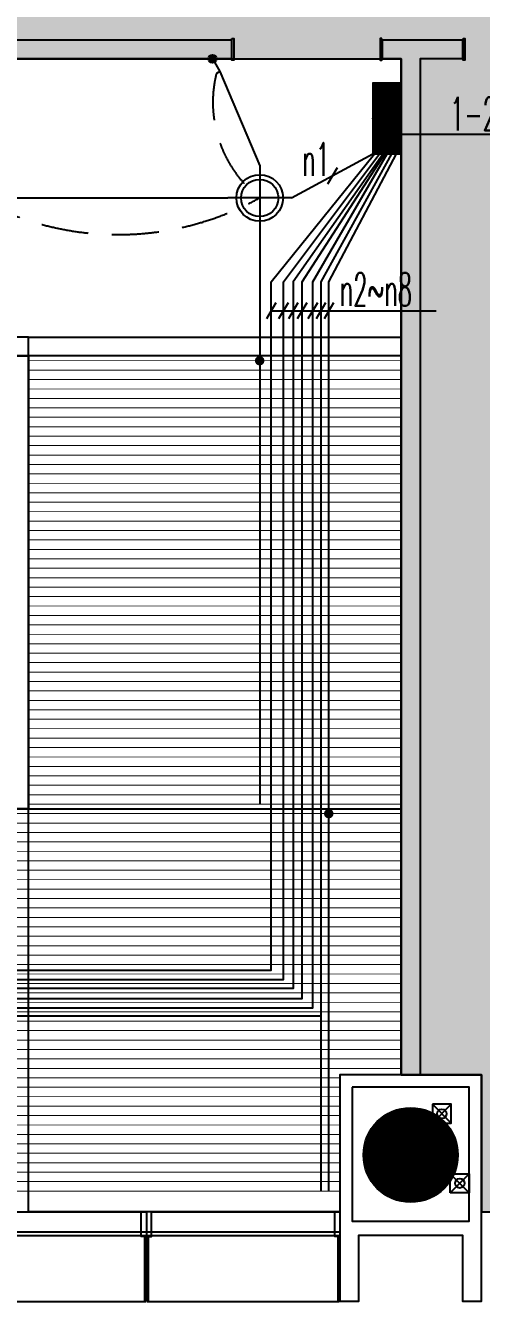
# Model space of a CAD drawing. Extents: x -284868 to 304789, y -137694 to 137894.
# Drawn here: x 12863 to 17694, y -119538 to -106016 of the extents above; entities that cross this region are included whole.
import ezdxf
from ezdxf.enums import TextEntityAlignment as Align

# ---------------------------------------------------------------- set-up
doc = ezdxf.new("R2010")
doc.units = 0
doc.linetypes.add('DASHDOT', pattern=[1, 0.5, -0.25, 0, -0.25])
doc.linetypes.add('DASHED', pattern=[0.75, 0.5, -0.25])
doc.layers.get('0').update_dxf_attribs({"linetype": 'CONTINUOUS'})
for name, color, linetype in [('0-墙', 4, 'CONTINUOUS'), ('0-底图', 251, 'CONTINUOUS'), ('0-建筑外轮廓', 8, 'CONTINUOUS'), ('0-建筑柱体', 251, 'CONTINUOUS'), ('0-开关', 240, 'CONTINUOUS'), ('0-消防栓(给排水)', 9, 'CONTINUOUS'), ('0-窗', 11, 'CONTINUOUS'), ('0-非设计区域', 251, 'CONTINUOUS'), ('C-天花灯具', 3, 'CONTINUOUS'), ('EQUIP-箱柜', 3, 'CONTINUOUS'), ('P-完成面', 42, 'CONTINUOUS'), ('TEXT_照明_回路标注', 41, 'CONTINUOUS'), ('WIRE-照明', 130, 'CONTINUOUS')]:
    doc.layers.add(name, color=color, linetype=linetype)
doc.styles.add('_TEL_DIM', font='SIMPLEX', dxfattribs={"width": 0.8, "height": 3.5, "bigfont": 'HZTXT'})
doc.styles.add('HZ_e', font='simplex.shx', dxfattribs={"width": 0.8, "bigfont": 'hztxt.shx'})

# ---------------------------------------------------------------- blocks, each defined once
blk = doc.blocks.new('DDDDDDDGFDSG')
for p, q in [((439860, 11359), (437810, 11359)), ((439860, 11159), (439860, 11359)), ((439860, 11159), (437610, 11159)), ((439860, 6359), (439860, 11159)), ((436510, 6359), (439860, 6359))]:
    blk.add_line(p, q)
blk = doc.blocks.new('_YZH')
at = {"const_width": 0.5}
blk.add_lwpolyline([(-0.25, 0, 1), (0.25, 0, 1)], format="xyb", close=True, dxfattribs=at)
at = {"color": 4}
blk.add_circle((0, 0), 0.5, dxfattribs=at)
blk = doc.blocks.new('sgASGHHHH')
at = {"xscale": 1000, "yscale": 1000, "zscale": 1000}
blk.add_blockref('_YZH', (-94646, -936322), dxfattribs=at)
blk = doc.blocks.new('A$C3B8026B3')
for p, q in [((21855, 950), (23845, 950)), ((23955, 950), (25895, 950))]:
    blk.add_line(p, q)
for points in [[(23900, 688), (23845, 688), (23845, 950), (23900, 950)], [(23900, 688), (23955, 688), (23955, 950), (23900, 950)], [(25950, 688), (25895, 688), (25895, 950), (25950, 950)]]:
    blk.add_lwpolyline(points, close=True)
for points in [[(21800, 738), (23900, 738)], [(21800, 700), (23900, 700)], [(23900, 738), (25950, 738)], [(23900, 700), (25950, 700)], [(21806, 0), (23894, 0)], [(23906, 0), (25944, 0)]]:
    blk.add_lwpolyline(points)
at = {"elevation": 0}
for points in [[(23894, 0), (23894, 688), (23879, 688), (23879, 0)], [(23906, 0), (23906, 688), (23920, 688), (23920, 0)], [(25944, 0), (25944, 688), (25929, 688), (25929, 0)]]:
    blk.add_lwpolyline(points, dxfattribs=at)
blk = doc.blocks.new('A$C10332E08')
for p, q in [((250, 0), (0, 250)), ((250, 250), (0, 0))]:
    blk.add_line(p, q)
blk.add_lwpolyline([(0, 250), (250, 250), (250, 0), (0, 0)], close=True)
blk = doc.blocks.new('A$C2AC726D9')
for centre in [(25380, -50913), (25570, -51650)]:
    blk.add_circle(centre, 50)
at = {"rotation": 90}
for p, xscale, yscale, zscale in [((25480, -50813), -0.8000000000000078, 0.8000000000000078, 0.8), ((25670, -51750), 0.8000000000000196, 0.8000000000000196, 0.8000000000000196)]:
    blk.add_blockref('A$C10332E08', p, dxfattribs=dict(at, xscale=xscale, yscale=yscale, zscale=zscale))
blk = doc.blocks.new('A$C2652ee14')
at = {"layer": 'P-完成面'}
for p, q in [((-200, 1600), (-200, 1595)), ((0, 1600), (0, 1595)), ((-200, 0), (-200, 5)), ((0, 0), (0, 5))]:
    blk.add_line(p, q, dxfattribs=at)
for points in [[(-215, 1595), (-215, 1575), (15, 1575), (15, 1595)], [(-215, 5), (-215, 25), (15, 25), (15, 5)]]:
    blk.add_lwpolyline(points, close=True, dxfattribs=at)
blk = doc.blocks.new('单联单控开关(平面）【SNP】')
blk.add_lwpolyline([(26, 81), (93, 178), (129, 152)])
at = {"const_width": 44.8}
blk.add_lwpolyline([(-22, 43, 1), (22, 47, 1)], format="xyb", close=True, dxfattribs=at)
blk.add_circle((0, 45), 44.8)
blk = doc.blocks.new('*U24')
at = {"rotation": 317.7964611316081}
blk.add_blockref('单联单控开关(平面）【SNP】', (-10, -11), dxfattribs=at)
blk = doc.blocks.new('453')
at = {"color": 251, "ltscale": 50}
for p, q in [((-142126.2, -422268.8), (-142126.2, -422378.8)), ((-142071.2, -422323.8), (-142181.2, -422323.8))]:
    blk.add_line(p, q, dxfattribs=at)
at = {"ltscale": 50}
blk.add_circle((-142126.2, -422323.8), 40, dxfattribs=at)
at = {"color": 251, "ltscale": 50}
blk.add_circle((-142126.2, -422323.8), 32, dxfattribs=at)
blk = doc.blocks.new('2')
at = {"color": 8, "linetype": 'DASHED', "ltscale": 1000}
blk.add_lwpolyline([(3750, -14955, 0.25915), (6750, -14955, -0.296102), (6291, -13636, -8.174328)], format="xyb", dxfattribs=at)
blk = doc.blocks.new('*X428')
at = {"color": 0}
for p, q in [((-250, 32.8), (-82.8, 200)), ((-250, 68.2), (-118.2, 200)), ((-250, 103.6), (-153.6, 200)), ((-250, 138.9), (-188.9, 200)), ((-250, 174.3), (-224.3, 200)), ((-247.5, 0), (-47.5, 200)), ((-212.1, 0), (-12.1, 200)), ((-176.8, 0), (23.2, 200)), ((-141.4, 0), (58.6, 200)), ((-106.1, 0), (93.9, 200)), ((-70.7, 0), (129.3, 200)), ((-35.4, 0), (164.6, 200)), ((0, 0), (200, 200)), ((35.4, 0), (235.4, 200)), ((70.7, 0), (250, 179.3)), ((106.1, 0), (250, 143.9)), ((141.4, 0), (250, 108.6)), ((176.8, 0), (250, 73.2)), ((212.1, 0), (250, 37.9)), ((247.5, 0), (250, 2.5))]:
    blk.add_line(p, q, dxfattribs=at)
blk = doc.blocks.new('$equip$00002943')
for p, q in [((-0.75, 0.6), (-0.75, 0)), ((0.75, 0.6), (-0.75, 0.6)), ((0.75, 0), (0.75, 0.6)), ((-0.75, 0), (0.75, 0))]:
    blk.add_line(p, q)
for points, const_width in [([(-0.75, 0.3), (0.75, 0.3)], 0.6), ([(-0.75, 0.6), (-0.75, 0), (0.75, 0), (0.75, 0.6), (-0.75, 0.6), (-0.75, 0)], 0.04)]:
    blk.add_lwpolyline(points, dxfattribs=dict(const_width=const_width))
for p in [(0, 0.6), (-0.75, 0.3), (0.75, 0.3), (0, 0)]:
    blk.add_point(p)
at = {"xscale": 0.00300000000061118, "yscale": 0.00300000000061118, "zscale": 0.00300000000061118}
blk.add_blockref('*X428', (0, 0), dxfattribs=at)
at = {"color": 7, "style": '_TEL_DIM', "flags": 1}
for tag in ['A', 'REMARK']:
    blk.add_attdef(tag, text='', height=0.00002, dxfattribs=at).set_placement((0, 0), align=Align.MIDDLE_CENTER)

msp = doc.modelspace()

# ---------------------------------------------------------------- hatches: boundary and pattern name
at = {"layer": '0-非设计区域', "ltscale": 3}
h = msp.add_hatch(dxfattribs=at)
h.set_pattern_fill('ANGLE', color=256, scale=100)
h.set_pattern_definition([(0, (-422606.9, 278012.8), (0, 698.5), [508, -190.5]), (90, (-422606.9, 278012.8), (-698.5, 4e-14), [508, -190.5])])
h.paths.add_polyline_path([(3044, -67386), (3044, -75488), (744, -75488), (744, -94382), (2544, -94382), (2544, -95588), (12144, -95588), (12144, -99388), (8594, -99388), (8594, -99688), (2544, -99688), (2544, -103688), (11544, -103688), (11544, -106368), (16844, -106368), (16844, -117136), (17694, -117136), (17694, -118589), (28694, -118589), (28694, -65088), (17694, -65088), (17694, -67386), (16194, -67386), (16194, -65088), (3694, -65088), (3694, -67386)])

# ---------------------------------------------------------------- linework, layer by layer
at = {"layer": '0-墙', "ltscale": 3}
for points in [[(11544, -106368), (11544, -103688), (11744, -103688), (11744, -106168), (15044, -106168), (15044, -106368), (11544, -106368)], [(16844, -106368), (16644, -106368), (16644, -106168), (17494, -106168), (17494, -106368), (17044, -106368), (17044, -117136), (16844, -117136), (16844, -106368)], [(10844, -109318), (10844, -107618), (10644, -107618), (10644, -109518), (12894, -109518), (12894, -109318), (10844, -109318)]]:
    msp.add_lwpolyline(points, dxfattribs=at)
msp.add_lwpolyline([(12894, -109318), (16844, -109318), (16844, -109518), (12894, -109518)], close=True, dxfattribs=at)
at = {"layer": '0-建筑外轮廓', "color": 42}
msp.add_lwpolyline([(16194, -117136), (16194, -119536), (16394, -119536), (16394, -118836), (17494, -118836), (17494, -119536), (17694, -119536), (17694, -117136)], close=True, dxfattribs=at)
at = {"layer": '0-建筑外轮廓', "color": 251}
msp.add_lwpolyline([(16324, -117266), (16324, -118686), (17564, -118686), (17564, -117266)], close=True, dxfattribs=at)
at = {"layer": '0-窗'}
msp.add_lwpolyline([(9544, -114318), (12894, -114318), (12894, -109518), (12694, -109518), (12694, -114118), (9544, -114118)], close=True, dxfattribs=at)
at = {"layer": '0-非设计区域', "ltscale": 3}
msp.add_lwpolyline([(11544, -103688), (11544, -106368), (16844, -106368), (16844, -117136), (17694, -117136), (17694, -118589), (28694, -118589), (28694, -65088)], dxfattribs=at)
at = {"layer": 'C-天花灯具', "color": 6, "linetype": 'DASHDOT', "ltscale": 200, "const_width": 10}
for points in [[(12894, -109568), (16844, -109568)], [(12894, -109668), (16844, -109668)], [(12894, -109768), (16844, -109768)], [(12894, -109868), (16844, -109868)], [(12894, -109968), (16844, -109968)], [(12894, -110068), (16844, -110068)], [(12894, -110168), (16844, -110168)], [(12894, -110268), (16844, -110268)], [(12894, -110368), (16844, -110368)], [(12894, -110468), (16844, -110468)], [(12894, -110568), (16844, -110568)], [(12894, -110668), (16844, -110668)], [(12894, -110768), (16844, -110768)], [(12894, -110868), (16844, -110868)], [(12894, -110968), (16844, -110968)], [(12894, -111068), (16844, -111068)], [(12894, -111168), (16844, -111168)], [(12894, -111268), (16844, -111268)], [(12894, -111368), (16844, -111368)], [(12894, -111468), (16844, -111468)], [(12894, -111568), (16844, -111568)], [(12894, -111668), (16844, -111668)], [(12894, -111768), (16844, -111768)], [(12894, -111868), (16844, -111868)], [(12894, -111968), (16844, -111968)], [(12894, -112068), (16844, -112068)], [(12894, -112168), (16844, -112168)], [(12894, -112268), (16844, -112268)], [(12894, -112368), (16844, -112368)], [(12894, -112468), (16844, -112468)], [(12894, -112568), (16844, -112568)], [(12894, -112668), (16844, -112668)], [(12894, -112768), (16844, -112768)], [(12894, -112868), (16844, -112868)], [(12894, -112968), (16844, -112968)], [(12894, -113068), (16844, -113068)], [(12894, -113168), (16844, -113168)], [(12894, -113268), (16844, -113268)], [(12894, -113368), (16844, -113368)], [(12894, -113468), (16844, -113468)], [(12894, -113568), (16844, -113568)], [(12894, -113668), (16844, -113668)], [(12894, -113768), (16844, -113768)], [(12894, -113868), (16844, -113868)], [(12894, -113968), (16844, -113968)], [(12894, -114068), (16844, -114068)], [(12894, -114168), (16844, -114168)], [(12894, -114268), (16844, -114268)], [(3244, -114368), (16844, -114368)], [(3244, -114468), (16844, -114468)], [(3244, -114568), (16844, -114568)], [(3244, -114668), (16844, -114668)], [(3244, -114768), (16844, -114768)], [(3244, -114868), (16844, -114868)], [(3244, -114968), (16844, -114968)], [(3244, -115068), (16844, -115068)], [(3244, -115168), (16844, -115168)], [(3244, -115268), (16844, -115268)], [(3244, -115368), (16844, -115368)], [(3244, -115468), (16844, -115468)], [(3244, -115568), (16844, -115568)], [(3244, -115668), (16844, -115668)], [(3244, -115768), (16844, -115768)], [(3244, -115868), (16844, -115868)], [(3244, -115968), (16844, -115968)], [(3244, -116068), (16844, -116068)], [(-8807, -116268), (16844, -116268)], [(3244, -116168), (16844, -116168)], [(-8807, -116368), (16844, -116368)], [(-8807, -116468), (16844, -116468)], [(-8807, -116568), (16844, -116568)], [(-8807, -116668), (16844, -116668)], [(-8807, -116768), (16844, -116768)], [(-8807, -116868), (16844, -116868)], [(-8807, -116968), (16844, -116968)], [(-8807, -117068), (16844, -117068)], [(3694, -117168), (16194, -117168)], [(3694, -117268), (16194, -117268)], [(3694, -117368), (16194, -117368)], [(3694, -117468), (16194, -117468)], [(3694, -117568), (16194, -117568)], [(3694, -117668), (16194, -117668)], [(3694, -117768), (16194, -117768)], [(3694, -117868), (16194, -117868)], [(3694, -117968), (16194, -117968)], [(3694, -118068), (16194, -118068)], [(3694, -118168), (16194, -118168)], [(3694, -118268), (16194, -118268)], [(3694, -118368), (16194, -118368)]]:
    msp.add_lwpolyline(points, dxfattribs=at)
at = {"layer": 'TEXT_照明_回路标注'}
for p, q in [((18622, -107170), (16844, -107170)), ((16164, -107524), (16064, -107696)), ((15515, -108954), (15415, -109125)), ((15645, -108954), (15545, -109125)), ((15748, -108954), (15648, -109125)), ((15843, -108954), (15743, -109125)), ((15956, -108954), (15855, -109125)), ((16042, -108954), (15942, -109125)), ((16126, -108954), (16026, -109125)), ((15465, -109040), (17213, -109040))]:
    msp.add_line(p, q, dxfattribs=at)
at = {"layer": 'WIRE-照明'}
for points in [[(14923, -106503), (15344, -107504)], [(16654, -107377), (15698, -108733), (15698, -116221), (-5605, -116221)], [(-2084, -116327), (15793, -116327), (15793, -108733), (16670, -107377)], [(2301, -116427), (15906, -116427), (15906, -108733), (16694, -107377)], [(6078, -116127), (15595, -116127), (15595, -108733), (16615, -107377)], [(9507, -116027), (15465, -116027), (15465, -108733), (16561, -107377)], [(15683, -107843), (16544, -107377)], [(16742, -107377), (15992, -108733), (15992, -118368)], [(16076, -118368), (16076, -108733), (16795, -107377)], [(12683, -107843), (15005, -107843)], [(15344, -108183), (15344, -114268)], [(12894, -114318), (16844, -114318), (16844, -117136), (16194, -117136), (16194, -118589), (12894, -118589), (12894, -114318)], [(15992, -116516), (-8807, -116516)]]:
    msp.add_lwpolyline(points, dxfattribs=at)
for points in [[(16844, -109518), (12894, -109518), (12894, -114318), (16844, -114318)], [(12894, -114318), (9444, -114318), (9444, -118589), (12894, -118589)]]:
    msp.add_lwpolyline(points, close=True, dxfattribs=at)
at = {"layer": 'WIRE-照明', "const_width": 50}
for points in [[(15319, -109568, 1), (15369, -109568, 1)], [(16051, -114368, 1), (16101, -114368, 1)]]:
    msp.add_lwpolyline(points, format="xyb", close=True, dxfattribs=at)

# ---------------------------------------------------------------- block references
msp.add_blockref('2', (8594, -92888))
at = {"layer": '0-底图'}
msp.add_blockref('DDDDDDDGFDSG', (-426966, -120678), dxfattribs=at)
at = {"layer": '0-建筑柱体'}
msp.add_blockref('sgASGHHHH', (111590, 818336), dxfattribs=at)
at = {"layer": '0-开关', "linetype": 'DASHED', "ltscale": 300, "xscale": 0.9598214285157679, "yscale": 0.9598214285157679, "zscale": 0.9598214285157679, "rotation": 287.4372518832463}
msp.add_blockref('*U24', (14818, -106356), dxfattribs=at)
at = {"layer": '0-消防栓(给排水)', "color": 0}
msp.add_blockref('A$C2AC726D9', (-8106, -66636), dxfattribs=at)
at = {"layer": '0-窗'}
msp.add_blockref('A$C3B8026B3', (-9756, -119538), dxfattribs=at)
at = {"layer": 'C-天花灯具', "xscale": 6.167444165884775, "yscale": 6.167444165884775, "zscale": 6.167444165884775}
msp.add_blockref('453', (891900, 2496815), dxfattribs=at)
at = {"layer": 'EQUIP-箱柜', "xscale": 500, "yscale": 500, "zscale": 500, "rotation": 90}
msp.add_blockref('$equip$00002943', (16844, -107002), dxfattribs=at)
at = {"layer": 'P-完成面', "ltscale": 3, "rotation": 270}
msp.add_blockref('A$C2652ee14', (15044, -106368), dxfattribs=at)
at = {"layer": 'P-完成面', "ltscale": 3, "xscale": -1, "rotation": 90}
msp.add_blockref('A$C2652ee14', (19094, -106368), dxfattribs=at)

# ---------------------------------------------------------------- texts
at = {"layer": 'TEXT_照明_回路标注', "style": 'HZ_e', "width": 0.5}
for s, p in [('1-25AL2', (17361, -107127, 0)), ('n1', (15795, -107609, 0)), ('n2~n8', (16193, -108988, 0))]:
    msp.add_text(s, height=350, dxfattribs=at).set_placement(p)

doc.saveas('drawing.dxf')
